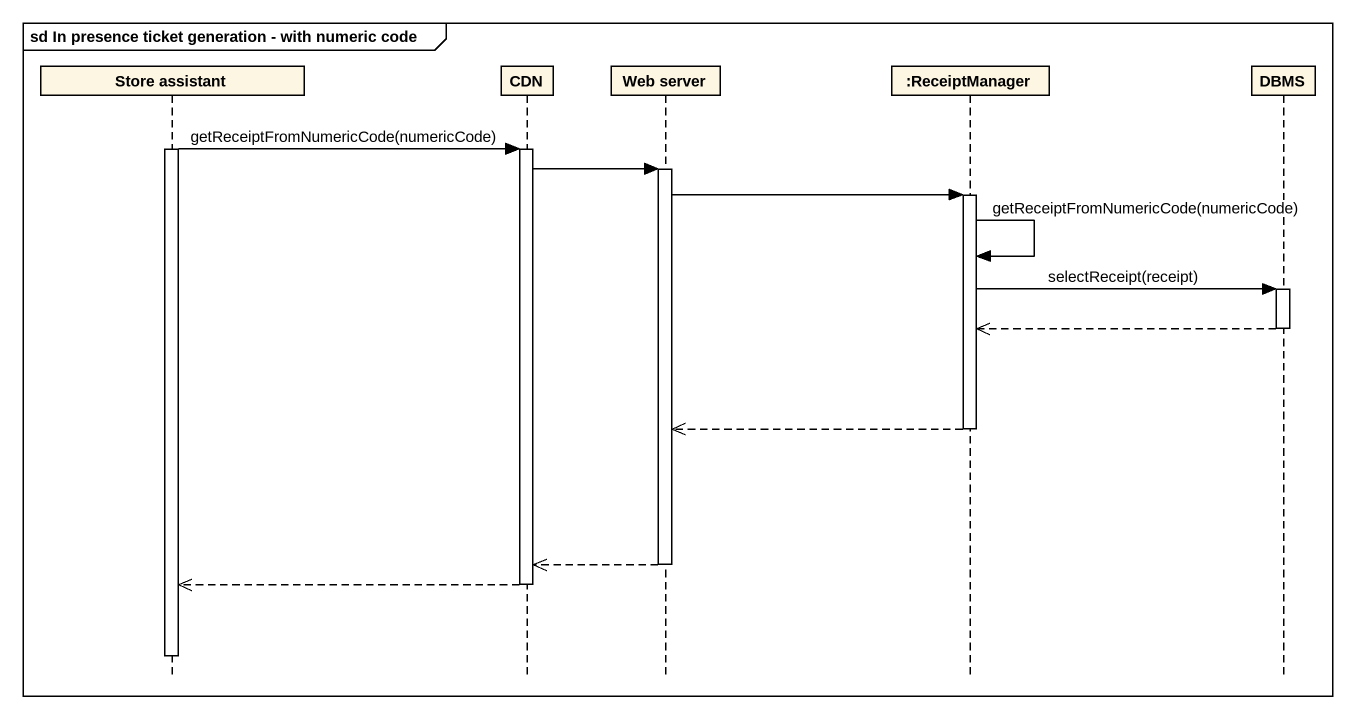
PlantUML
@startuml
mainframe sd In presence ticket generation - with numeric code
hide footbox
participant "Store assistant" as Store_assistant
participant CDN
participant "Web server" as Web_server
participant ":ReceiptManager" as ReceiptManager
participant DBMS

activate Store_assistant
Store_assistant -> CDN : getReceiptFromNumericCode(numericCode)
activate CDN
CDN -> Web_server
activate Web_server
Web_server -> ReceiptManager
activate ReceiptManager
ReceiptManager -> ReceiptManager : getReceiptFromNumericCode(numericCode)
ReceiptManager -> DBMS : selectReceipt(receipt)
activate DBMS
DBMS -->> ReceiptManager
deactivate DBMS
ReceiptManager -->> Web_server
deactivate ReceiptManager
Web_server -->> CDN
deactivate Web_server
CDN -->> Store_assistant
deactivate CDN
deactivate Store_assistant
@enduml
